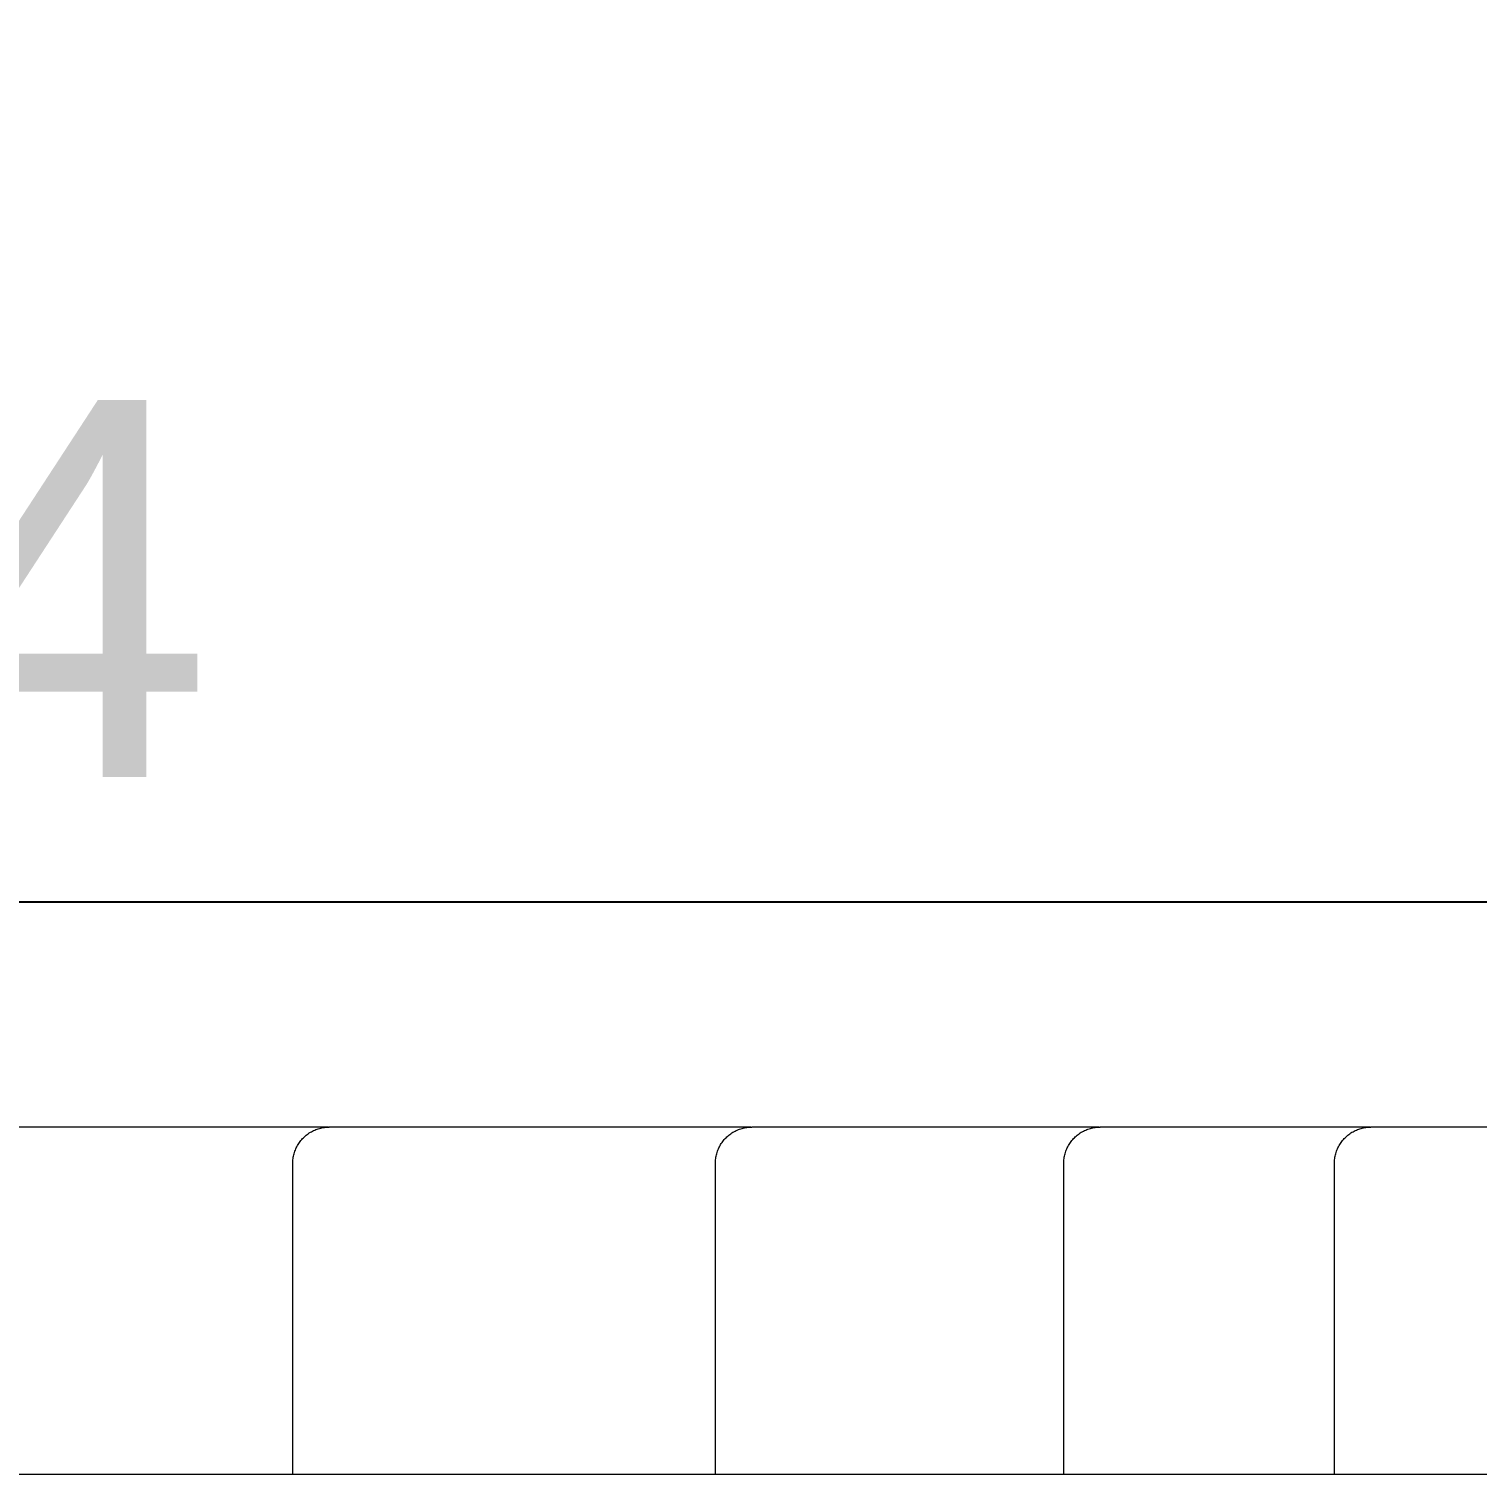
# Model space of a CAD drawing. Header units: inches. Extents: x -14 to 184, y -4 to 134.
# Drawn here: x 153.75 to 159.99, y 127.58 to 133.81 of the extents above; entities that cross this region are included whole.
import ezdxf

# ---------------------------------------------------------------- set-up
doc = ezdxf.new("R2010")
doc.units = ezdxf.units.IN
doc.layers.add('ZANO_R', color=7, linetype='Continuous', lineweight=0)
doc.layers.add('ZANO_W', color=1, linetype='Continuous', lineweight=0)
doc.styles.get("Standard").update_dxf_attribs({"font": 'arial.ttf'})
doc.dimstyles.new('amerykanie', dxfattribs={"dimtxt": 50, "dimasz": 50, "dimexe": 0.5, "dimexo": 0.5, "dimgap": 1, "dimtad": 1, "dimdec": 0, "dimzin": 0, "dimlunit": 5, "dimtxsty": 'Standard', "dimcen": 0.09, "dimclrd": 1, "dimclre": 1, "dimclrt": 1, "dimazin": 0, "dimtfac": 1, "dimtdec": 0, "dimtmove": 0, "dimatfit": 3, "dimfxl": 1, "dimtzin": 0, "dimarcsym": 1})

# ---------------------------------------------------------------- blocks, each defined once
blk = doc.blocks.new('*D383')
at = {"layer": 'ZANO_W', "color": 1, "lineweight": -2}
for p, q in [((124.2572, 129.4139), (124.2572, 130.5417)), ((178.5076, 129.4166), (178.5076, 130.5417)), ((125.2572, 130.0417), (177.5076, 130.0417))]:
    blk.add_line(p, q, dxfattribs=at)
at = {"layer": 'ZANO_W', "color": 1}
for points in [[(125.2572, 130.2084), (125.2572, 129.8751), (124.2572, 130.0417)], [(177.5076, 129.8751), (177.5076, 130.2084), (178.5076, 130.0417)]]:
    blk.add_solid(points, dxfattribs=at)
at = {"layer": 'ZANO_W', "color": 1, "insert": (151.3824, 131.3819), "char_height": 1.625, "attachment_point": 5}
blk.add_mtext('54 1/4', dxfattribs=at)

msp = doc.modelspace()

# ---------------------------------------------------------------- linework, layer by layer
at = {"layer": 'ZANO_R'}
for p, q in [((154.65581, 129.07141), (152.91691, 129.07141)), ((155.03577, 129.07141), (154.65581, 129.07141)), ((154.92133, 129.01742), (154.92494, 129.02142)), ((154.92494, 129.02142), (154.92867, 129.02528)), ((154.92867, 129.02528), (154.93254, 129.02902)), ((154.93254, 129.02902), (154.93653, 129.03262)), ((154.93653, 129.03262), (154.94065, 129.03609)), ((154.94065, 129.03609), (154.94487, 129.03941)), ((154.94487, 129.03941), (154.94921, 129.04258)), ((154.94921, 129.04258), (154.95366, 129.04561)), ((154.95366, 129.04561), (154.95821, 129.04848)), ((154.95821, 129.04848), (154.96285, 129.0512)), ((154.96285, 129.0512), (154.96758, 129.05375)), ((154.96758, 129.05375), (154.97239, 129.05614)), ((154.97239, 129.05614), (154.97729, 129.05837)), ((154.97729, 129.05837), (154.98226, 129.06043)), ((154.98226, 129.06043), (154.98729, 129.06232)), ((154.98729, 129.06232), (154.99239, 129.06403)), ((154.99239, 129.06403), (154.99754, 129.06557)), ((154.99754, 129.06557), (155.00274, 129.06693)), ((155.00274, 129.06693), (155.00799, 129.06811)), ((155.00799, 129.06811), (155.01327, 129.06912)), ((155.01327, 129.06912), (155.01859, 129.06994)), ((155.01859, 129.06994), (155.02392, 129.07058)), ((155.02392, 129.07058), (155.02928, 129.07104)), ((155.02928, 129.07104), (155.03465, 129.07132)), ((155.03465, 129.07132), (155.04003, 129.07141)), ((156.5365, 129.07141), (155.04003, 129.07141)), ((156.85732, 129.07141), (156.5365, 129.07141)), ((156.74269, 129.01742), (156.7463, 129.02142)), ((156.7463, 129.02142), (156.75003, 129.02528)), ((156.75003, 129.02528), (156.7539, 129.02902)), ((156.7539, 129.02902), (156.75789, 129.03262)), ((156.75789, 129.03262), (156.762, 129.03609)), ((156.762, 129.03609), (156.76623, 129.03941)), ((156.76623, 129.03941), (156.77057, 129.04258)), ((156.77057, 129.04258), (156.77502, 129.04561)), ((156.77502, 129.04561), (156.77956, 129.04848)), ((156.77956, 129.04848), (156.78421, 129.0512)), ((156.78421, 129.0512), (156.78894, 129.05375)), ((156.78894, 129.05375), (156.79375, 129.05614)), ((156.79375, 129.05614), (156.79865, 129.05837)), ((156.79865, 129.05837), (156.80362, 129.06043)), ((156.80362, 129.06043), (156.80865, 129.06232)), ((156.80865, 129.06232), (156.81375, 129.06403)), ((156.81375, 129.06403), (156.8189, 129.06557)), ((156.8189, 129.06557), (156.8241, 129.06693)), ((156.8241, 129.06693), (156.82935, 129.06811)), ((156.82935, 129.06811), (156.83463, 129.06912)), ((156.83463, 129.06912), (156.83994, 129.06994)), ((156.83994, 129.06994), (156.84528, 129.07058)), ((156.84528, 129.07058), (156.85064, 129.07104)), ((156.85064, 129.07104), (156.85601, 129.07132)), ((156.85601, 129.07132), (156.86139, 129.07141)), ((158.10064, 129.07141), (156.86139, 129.07141)), ((158.35906, 129.07141), (158.10064, 129.07141)), ((158.24428, 129.01742), (158.24788, 129.02142)), ((158.24788, 129.02142), (158.25162, 129.02528)), ((158.25162, 129.02528), (158.25549, 129.02902)), ((158.25549, 129.02902), (158.25948, 129.03262)), ((158.25948, 129.03262), (158.26359, 129.03609)), ((158.26359, 129.03609), (158.26782, 129.03941)), ((158.26782, 129.03941), (158.27216, 129.04258)), ((158.27216, 129.04258), (158.2766, 129.04561)), ((158.2766, 129.04561), (158.28115, 129.04848)), ((158.28115, 129.04848), (158.28579, 129.0512)), ((158.28579, 129.0512), (158.29052, 129.05375)), ((158.29052, 129.05375), (158.29534, 129.05614)), ((158.29534, 129.05614), (158.30023, 129.05837)), ((158.30023, 129.05837), (158.3052, 129.06043)), ((158.3052, 129.06043), (158.31024, 129.06232)), ((158.31024, 129.06232), (158.31534, 129.06403)), ((158.31534, 129.06403), (158.32049, 129.06557)), ((158.32049, 129.06557), (158.32569, 129.06693)), ((158.32569, 129.06693), (158.33093, 129.06811)), ((158.33093, 129.06811), (158.33622, 129.06912)), ((158.33622, 129.06912), (158.34153, 129.06994)), ((158.34153, 129.06994), (158.34687, 129.07058)), ((158.34687, 129.07058), (158.35223, 129.07104)), ((158.35223, 129.07104), (158.3576, 129.07132)), ((158.3576, 129.07132), (158.36298, 129.07141)), ((159.33275, 129.07141), (158.36298, 129.07141)), ((159.52612, 129.07141), (159.33275, 129.07141)), ((159.41125, 129.01742), (159.41485, 129.02142)), ((159.41485, 129.02142), (159.41859, 129.02528)), ((159.41859, 129.02528), (159.42245, 129.02902)), ((159.42245, 129.02902), (159.42644, 129.03262)), ((159.42644, 129.03262), (159.43056, 129.03609)), ((159.43056, 129.03609), (159.43479, 129.03941)), ((159.43479, 129.03941), (159.43913, 129.04258)), ((159.43913, 129.04258), (159.44357, 129.04561)), ((159.44357, 129.04561), (159.44812, 129.04848)), ((159.44812, 129.04848), (159.45276, 129.0512)), ((159.45276, 129.0512), (159.45749, 129.05375)), ((159.45749, 129.05375), (159.46231, 129.05614)), ((159.46231, 129.05614), (159.4672, 129.05837)), ((159.4672, 129.05837), (159.47217, 129.06043)), ((159.47217, 129.06043), (159.4772, 129.06232)), ((159.4772, 129.06232), (159.4823, 129.06403)), ((159.4823, 129.06403), (159.48745, 129.06557)), ((159.48745, 129.06557), (159.49266, 129.06693)), ((159.49266, 129.06693), (159.4979, 129.06811)), ((159.4979, 129.06811), (159.50318, 129.06912)), ((159.50318, 129.06912), (159.5085, 129.06994)), ((159.5085, 129.06994), (159.51384, 129.07058)), ((159.51384, 129.07058), (159.51919, 129.07104)), ((159.51919, 129.07104), (159.52456, 129.07132)), ((159.52456, 129.07132), (159.52994, 129.07141)), ((160.22065, 129.07141), (159.52994, 129.07141)), ((154.88839, 128.95642), (154.88993, 128.96157)), ((154.88993, 128.96157), (154.89164, 128.96666)), ((154.89164, 128.96666), (154.89353, 128.9717)), ((154.89353, 128.9717), (154.89559, 128.97667)), ((154.89559, 128.97667), (154.89781, 128.98156)), ((154.89781, 128.98156), (154.9002, 128.98638)), ((154.9002, 128.98638), (154.90276, 128.99111)), ((154.90276, 128.99111), (154.90548, 128.99575)), ((154.90548, 128.99575), (154.90835, 129.0003)), ((154.90835, 129.0003), (154.91137, 129.00474)), ((154.91137, 129.00474), (154.91455, 129.00908)), ((154.91455, 129.00908), (154.91787, 129.01331)), ((154.91787, 129.01331), (154.92133, 129.01742)), ((156.70975, 128.95642), (156.71129, 128.96157)), ((156.71129, 128.96157), (156.713, 128.96666)), ((156.713, 128.96666), (156.71489, 128.9717)), ((156.71489, 128.9717), (156.71695, 128.97667)), ((156.71695, 128.97667), (156.71917, 128.98156)), ((156.71917, 128.98156), (156.72156, 128.98638)), ((156.72156, 128.98638), (156.72412, 128.99111)), ((156.72412, 128.99111), (156.72683, 128.99575)), ((156.72683, 128.99575), (156.72971, 129.0003)), ((156.72971, 129.0003), (156.73273, 129.00474)), ((156.73273, 129.00474), (156.73591, 129.00908)), ((156.73591, 129.00908), (156.73923, 129.01331)), ((156.73923, 129.01331), (156.74269, 129.01742)), ((158.21133, 128.95642), (158.21287, 128.96157)), ((158.21287, 128.96157), (158.21459, 128.96666)), ((158.21459, 128.96666), (158.21647, 128.9717)), ((158.21647, 128.9717), (158.21853, 128.97667)), ((158.21853, 128.97667), (158.22076, 128.98156)), ((158.22076, 128.98156), (158.22315, 128.98638)), ((158.22315, 128.98638), (158.22571, 128.99111)), ((158.22571, 128.99111), (158.22842, 128.99575)), ((158.22842, 128.99575), (158.23129, 129.0003)), ((158.23129, 129.0003), (158.23432, 129.00474)), ((158.23432, 129.00474), (158.23749, 129.00908)), ((158.23749, 129.00908), (158.24082, 129.01331)), ((158.24082, 129.01331), (158.24428, 129.01742)), ((159.3783, 128.95642), (159.37984, 128.96157)), ((159.37984, 128.96157), (159.38155, 128.96666)), ((159.38155, 128.96666), (159.38344, 128.9717)), ((159.38344, 128.9717), (159.3855, 128.97667)), ((159.3855, 128.97667), (159.38772, 128.98156)), ((159.38772, 128.98156), (159.39012, 128.98638)), ((159.39012, 128.98638), (159.39267, 128.99111)), ((159.39267, 128.99111), (159.39539, 128.99575)), ((159.39539, 128.99575), (159.39826, 129.0003)), ((159.39826, 129.0003), (159.40128, 129.00474)), ((159.40128, 129.00474), (159.40446, 129.00908)), ((159.40446, 129.00908), (159.40778, 129.01331)), ((159.40778, 129.01331), (159.41125, 129.01742)), ((154.88255, 128.91393), (154.88264, 128.9193)), ((154.88255, 127.57534), (154.88255, 128.91393)), ((154.88264, 128.9193), (154.88292, 128.92467)), ((154.88292, 128.92467), (154.88337, 128.93003)), ((154.88337, 128.93003), (154.88402, 128.93537)), ((154.88402, 128.93537), (154.88484, 128.94069)), ((154.88484, 128.94069), (154.88584, 128.94597)), ((154.88584, 128.94597), (154.88703, 128.95121)), ((154.88703, 128.95121), (154.88839, 128.95642)), ((156.70391, 128.91393), (156.704, 128.9193)), ((156.70391, 127.57534), (156.70391, 128.91393)), ((156.704, 128.9193), (156.70427, 128.92467)), ((156.70427, 128.92467), (156.70473, 128.93003)), ((156.70473, 128.93003), (156.70537, 128.93537)), ((156.70537, 128.93537), (156.7062, 128.94069)), ((156.7062, 128.94069), (156.7072, 128.94597)), ((156.7072, 128.94597), (156.70839, 128.95121)), ((156.70839, 128.95121), (156.70975, 128.95642)), ((158.20549, 128.91393), (158.20559, 128.9193)), ((158.20549, 127.57534), (158.20549, 128.91393)), ((158.20559, 128.9193), (158.20586, 128.92467)), ((158.20586, 128.92467), (158.20632, 128.93003)), ((158.20632, 128.93003), (158.20696, 128.93537)), ((158.20696, 128.93537), (158.20778, 128.94069)), ((158.20778, 128.94069), (158.20879, 128.94597)), ((158.20879, 128.94597), (158.20997, 128.95121)), ((158.20997, 128.95121), (158.21133, 128.95642)), ((159.37246, 128.91393), (159.37255, 128.9193)), ((159.37246, 127.57534), (159.37246, 128.91393)), ((159.37255, 128.9193), (159.37283, 128.92467)), ((159.37283, 128.92467), (159.37329, 128.93003)), ((159.37329, 128.93003), (159.37393, 128.93537)), ((159.37393, 128.93537), (159.37475, 128.94069)), ((159.37475, 128.94069), (159.37575, 128.94597)), ((159.37575, 128.94597), (159.37694, 128.95121)), ((159.37694, 128.95121), (159.3783, 128.95642)), ((124.52481, 127.57534), (160.74529, 127.57534))]:
    msp.add_line(p, q, dxfattribs=at)

# ---------------------------------------------------------------- dimensions: what is measured, and where the dimension line sits
at = {"layer": 'ZANO_W'}
dim = msp.add_linear_dim(base=(178.50761, 130.04173), p1=(124.25723, 128.91393), p2=(178.50761, 128.91662), dimstyle='amerykanie', override={"dimtxt": 1.625, "dimasz": 1, "dimgap": 0.5, "dimdec": 4, "dimaunit": 1, "dimadec": 1, "dimtdec": 4, "dimtmove": 1, "dimfrac": 2}, dxfattribs=at)
dim.commit()
dim.dimension.update_dxf_attribs({"geometry": '*D383', "text_midpoint": (151.38242, 131.38194)})

doc.saveas('drawing.dxf')
